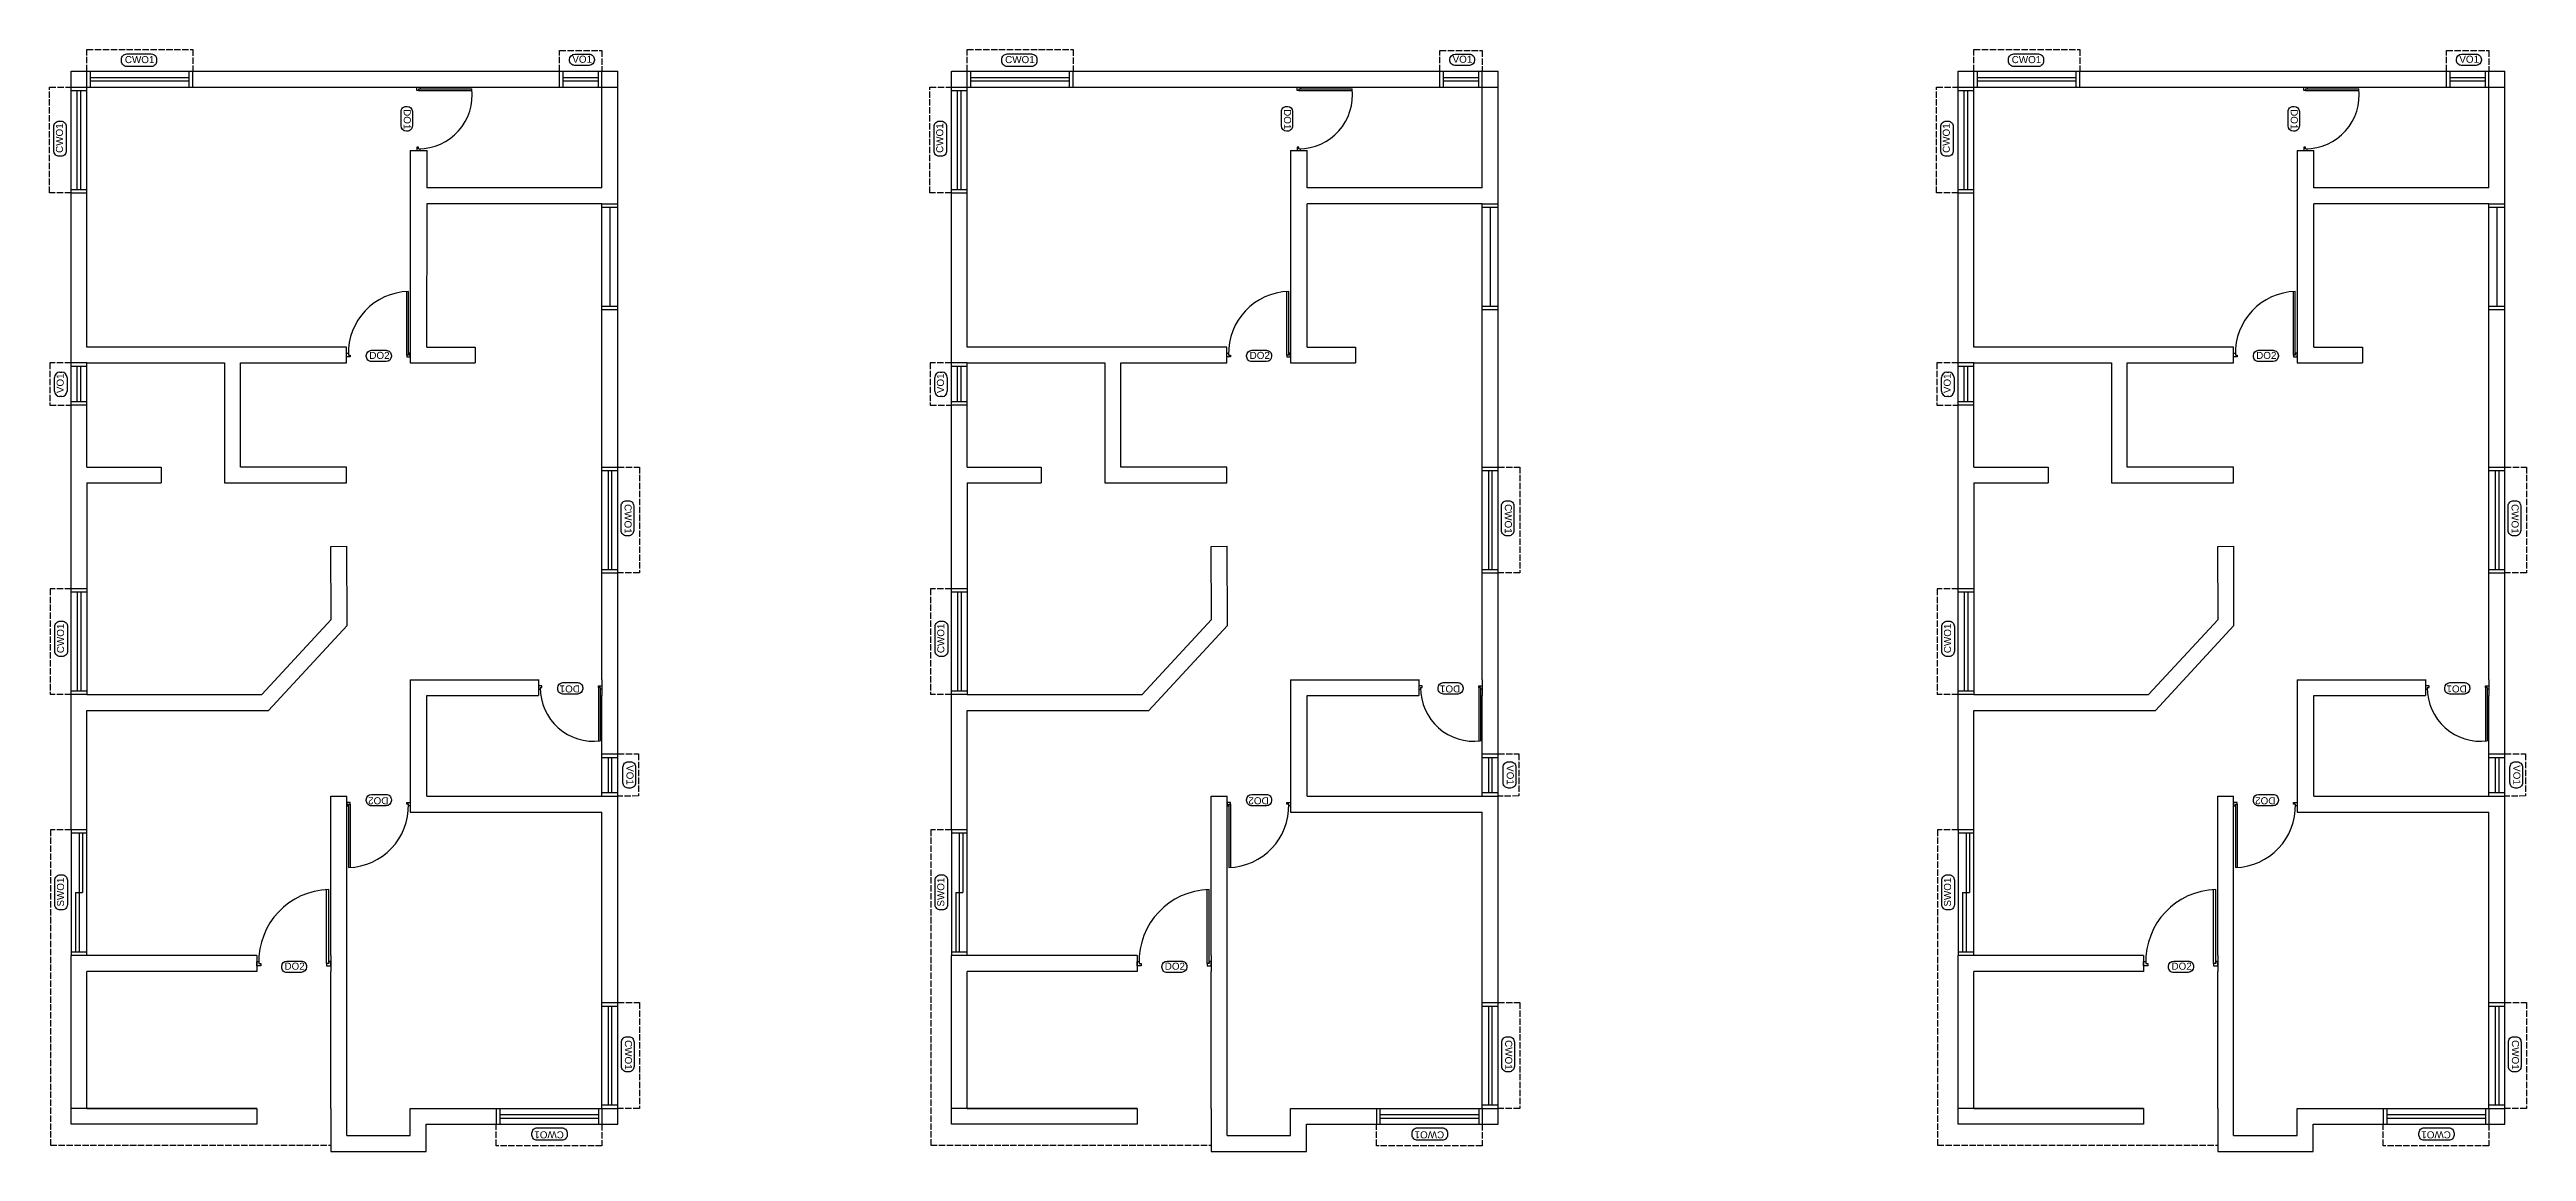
# Model space of a CAD drawing. Header units: inches. Extents: x 501 to 2996, y 333 to 2050.
# Drawn here: x 1592 to 2996, y 333 to 958 of the extents above; entities that cross this region are included whole.
import ezdxf

# ---------------------------------------------------------------- set-up
doc = ezdxf.new("R2010")
doc.units = ezdxf.units.IN
doc.header["$MEASUREMENT"] = 0
doc.linetypes.add('ACAD_ISO02W100', pattern=[15, 12, -3])
for name, color, linetype in [('BORDERS', 7, 'Continuous'), ('DOOR', 191, 'Continuous'), ('SUNSHADE', 150, 'ACAD_ISO02W100'), ('TEXT', 7, 'Continuous'), ('WALLS', 1, 'Continuous'), ('WINDOW', 5, 'Continuous')]:
    doc.layers.add(name, color=color, linetype=linetype)
doc.styles.get("Standard").update_dxf_attribs({"font": 'arial.ttf'})

msp = doc.modelspace()

# ---------------------------------------------------------------- linework, layer by layer
at = {"layer": 'BORDERS'}
for p, q in [((1904.9, 870.6), (1913.9, 870.6)), ((1904.9, 868.6), (1913.9, 868.6)), ((1909.4, 868.6), (1909.4, 812.6)), ((2404, 870.6), (2413, 870.6)), ((2404, 868.6), (2413, 868.6)), ((2408.5, 868.6), (2408.5, 812.6)), ((2974.8, 870.6), (2983.8, 870.6)), ((2974.8, 868.6), (2983.8, 868.6)), ((2979.3, 868.6), (2979.3, 812.6)), ((1904.9, 812.6), (1913.9, 812.6)), ((1904.9, 810.6), (1913.9, 810.6)), ((2404, 812.6), (2413, 812.6)), ((2404, 810.6), (2413, 810.6)), ((2974.8, 812.6), (2983.8, 812.6)), ((2974.8, 810.6), (2983.8, 810.6))]:
    msp.add_line(p, q, dxfattribs=at)
at = {"layer": 'DOOR'}
for p, q in [((1799.9, 934.7), (1799.9, 936.7)), ((1799.9, 936.7), (1801.9, 936.7)), ((1800.9, 934.7), (1799.9, 934.7)), ((1800.9, 935.7), (1800.9, 934.7)), ((1800.9, 935.7), (1831.1, 935.7)), ((1800.9, 934.7), (1831.2, 934.7)), ((1801.9, 936.7), (1801.9, 935.7)), ((2299, 934.7), (2299, 936.7)), ((2299, 936.7), (2301, 936.7)), ((2300, 934.7), (2299, 934.7)), ((2300, 935.7), (2300, 934.7)), ((2300, 935.7), (2330.2, 935.7)), ((2300, 934.7), (2330.3, 934.7)), ((2301, 936.7), (2301, 935.7)), ((2869.8, 934.7), (2869.8, 936.7)), ((2869.8, 936.7), (2871.8, 936.7)), ((2870.8, 934.7), (2869.8, 934.7)), ((2870.8, 935.7), (2870.8, 934.7)), ((2870.8, 935.7), (2901, 935.7)), ((2870.8, 934.7), (2901.1, 934.7)), ((2871.8, 936.7), (2871.8, 935.7)), ((1800.9, 902.7), (1799.9, 902.7)), ((1799.9, 902.7), (1799.9, 900.7)), ((1799.9, 900.7), (1801.9, 900.7)), ((1800.9, 901.7), (1800.9, 902.7)), ((1801.9, 900.7), (1801.9, 901.7)), ((2300, 902.7), (2299, 902.7)), ((2299, 902.7), (2299, 900.7)), ((2299, 900.7), (2301, 900.7)), ((2300, 901.7), (2300, 902.7)), ((2301, 900.7), (2301, 901.7)), ((2870.8, 902.7), (2869.8, 902.7)), ((2869.8, 902.7), (2869.8, 900.7)), ((2869.8, 900.7), (2871.8, 900.7)), ((2870.8, 901.7), (2870.8, 902.7)), ((2871.8, 900.7), (2871.8, 901.7)), ((1794.2, 784.8), (1794.2, 820.9)), ((1795.2, 784.8), (1795.2, 820.9)), ((2293.3, 784.8), (2293.3, 820.9)), ((2294.3, 784.8), (2294.3, 820.9)), ((2864, 784.8), (2864, 820.9)), ((2865, 784.8), (2865, 820.9)), ((1760.1, 785.8), (1761.1, 785.8)), ((1760.1, 783.8), (1760.1, 785.8)), ((1762.1, 783.8), (1760.1, 783.8)), ((1761.1, 784.8), (1762.1, 784.8)), ((1762.1, 784.8), (1762.1, 783.8)), ((1794.2, 784.8), (1794.2, 783.8)), ((1795.2, 784.8), (1794.2, 784.8)), ((1794.2, 783.8), (1796.2, 783.8)), ((1796.2, 785.8), (1795.2, 785.8)), ((1795.2, 785.8), (1795.2, 784.8)), ((1796.2, 783.8), (1796.2, 785.8)), ((2259.2, 785.8), (2260.2, 785.8)), ((2259.2, 783.8), (2259.2, 785.8)), ((2261.2, 783.8), (2259.2, 783.8)), ((2260.2, 784.8), (2261.2, 784.8)), ((2261.2, 784.8), (2261.2, 783.8)), ((2293.3, 784.8), (2293.3, 783.8)), ((2294.3, 784.8), (2293.3, 784.8)), ((2293.3, 783.8), (2295.3, 783.8)), ((2295.3, 785.8), (2294.3, 785.8)), ((2294.3, 785.8), (2294.3, 784.8)), ((2295.3, 783.8), (2295.3, 785.8)), ((2830, 785.8), (2831, 785.8)), ((2830, 783.8), (2830, 785.8)), ((2832, 783.8), (2830, 783.8)), ((2831, 784.8), (2832, 784.8)), ((2832, 784.8), (2832, 783.8)), ((2864, 784.8), (2864, 783.8)), ((2865, 784.8), (2864, 784.8)), ((2864, 783.8), (2866, 783.8)), ((2866, 785.8), (2865, 785.8)), ((2865, 785.8), (2865, 784.8)), ((2866, 783.8), (2866, 785.8)), ((1870.9, 597.3), (1868.9, 597.3)), ((1868.9, 597.3), (1868.9, 595.3)), ((1868.9, 595.3), (1869.9, 595.3)), ((1869.9, 596.3), (1870.9, 596.3)), ((1870.9, 596.3), (1870.9, 597.3)), ((1902.9, 596.3), (1902.9, 597.2)), ((1902.9, 597.2), (1904.9, 597.2)), ((1903.9, 596.3), (1902.9, 596.3)), ((1902.9, 596.3), (1902.9, 565.9)), ((1903.9, 596.3), (1903.9, 566)), ((1904.9, 595.3), (1903.9, 595.3)), ((1904.9, 597.2), (1904.9, 595.3)), ((2370, 597.3), (2368, 597.3)), ((2368, 597.3), (2368, 595.3)), ((2368, 595.3), (2369, 595.3)), ((2369, 596.3), (2370, 596.3)), ((2370, 596.3), (2370, 597.3)), ((2402, 596.3), (2402, 597.2)), ((2402, 597.2), (2404, 597.2)), ((2403, 596.3), (2402, 596.3)), ((2402, 596.3), (2402, 565.9)), ((2403, 596.3), (2403, 566)), ((2404, 595.3), (2403, 595.3)), ((2404, 597.2), (2404, 595.3)), ((2940.8, 597.3), (2938.8, 597.3)), ((2938.8, 597.3), (2938.8, 595.3)), ((2938.8, 595.3), (2939.8, 595.3)), ((2939.8, 596.3), (2940.8, 596.3)), ((2940.8, 596.3), (2940.8, 597.3)), ((2972.8, 596.3), (2972.8, 597.2)), ((2972.8, 597.2), (2974.8, 597.2)), ((2973.8, 596.3), (2972.8, 596.3)), ((2972.8, 596.3), (2972.8, 565.9)), ((2973.8, 596.3), (2973.8, 566)), ((2974.8, 595.3), (2973.8, 595.3)), ((2974.8, 597.2), (2974.8, 595.3)), ((1762.2, 531.2), (1760.2, 531.2)), ((1760.2, 531.2), (1760.2, 529.2)), ((1760.2, 529.2), (1761.2, 529.2)), ((1761.2, 529.2), (1761.2, 530.2)), ((1761.2, 530.2), (1762.2, 530.2)), ((1761.2, 530.2), (1761.2, 494.3)), ((1762.2, 530.2), (1762.2, 531.2)), ((1762.2, 530.2), (1762.2, 494.3)), ((1794.2, 530.2), (1794.2, 531.2)), ((1794.2, 531.2), (1796.2, 531.2)), ((1795.2, 530.2), (1794.2, 530.2)), ((1796.2, 529.2), (1795.2, 529.2)), ((1796.2, 531.2), (1796.2, 529.2)), ((2261.3, 531.2), (2259.3, 531.2)), ((2259.3, 531.2), (2259.3, 529.2)), ((2259.3, 529.2), (2260.3, 529.2)), ((2260.3, 529.2), (2260.3, 530.2)), ((2260.3, 530.2), (2261.3, 530.2)), ((2260.3, 530.2), (2260.3, 494.3)), ((2261.3, 530.2), (2261.3, 531.2)), ((2261.3, 530.2), (2261.3, 494.3)), ((2293.3, 530.2), (2293.3, 531.2)), ((2293.3, 531.2), (2295.3, 531.2)), ((2294.3, 530.2), (2293.3, 530.2)), ((2295.3, 529.2), (2294.3, 529.2)), ((2295.3, 531.2), (2295.3, 529.2)), ((2832, 531.2), (2830, 531.2)), ((2830, 531.2), (2830, 529.2)), ((2830, 529.2), (2831, 529.2)), ((2831, 529.2), (2831, 530.2)), ((2831, 530.2), (2832, 530.2)), ((2831, 530.2), (2831, 494.3)), ((2832, 530.2), (2832, 531.2)), ((2832, 530.2), (2832, 494.3)), ((2864, 530.2), (2864, 531.2)), ((2864, 531.2), (2866, 531.2)), ((2865, 530.2), (2864, 530.2)), ((2866, 529.2), (2865.1, 529.2)), ((2866, 531.2), (2866, 529.2)), ((1748.8, 439.8), (1748.8, 481.8)), ((1750, 439.8), (1750, 481.8)), ((2248, 439.8), (2248, 481.8)), ((2249.1, 439.8), (2249.1, 481.8)), ((2818.7, 439.8), (2818.7, 481.8)), ((2819.9, 439.8), (2819.9, 481.8)), ((1709.2, 441), (1710.3, 441)), ((1709.2, 438.6), (1709.2, 441)), ((1711.5, 438.6), (1709.2, 438.6)), ((1710.3, 439.8), (1711.5, 439.8)), ((1711.5, 439.8), (1711.5, 438.6)), ((1748.8, 439.8), (1748.8, 438.6)), ((1750, 439.8), (1748.8, 439.8)), ((1748.8, 438.6), (1751.2, 438.6)), ((1751.2, 441), (1750, 441)), ((1750, 441), (1750, 439.8)), ((1751.2, 438.6), (1751.2, 441)), ((2208.3, 441), (2209.4, 441)), ((2208.3, 438.6), (2208.3, 441)), ((2210.6, 438.6), (2208.3, 438.6)), ((2209.4, 439.8), (2210.6, 439.8)), ((2210.6, 439.8), (2210.6, 438.6)), ((2248, 439.8), (2248, 438.6)), ((2249.1, 439.8), (2248, 439.8)), ((2248, 438.6), (2250.3, 438.6)), ((2250.3, 441), (2249.1, 441)), ((2249.1, 441), (2249.1, 439.8)), ((2250.3, 438.6), (2250.3, 441)), ((2779, 441), (2780.2, 441)), ((2779, 438.6), (2779, 441)), ((2781.4, 438.6), (2779, 438.6)), ((2780.2, 439.8), (2781.4, 439.8)), ((2781.4, 439.8), (2781.4, 438.6)), ((2818.7, 439.8), (2818.7, 438.6)), ((2819.9, 439.8), (2818.7, 439.8)), ((2818.7, 438.6), (2821, 438.6)), ((2821, 441), (2819.9, 441)), ((2819.9, 441), (2819.9, 439.8)), ((2821, 438.6), (2821, 441))]:
    msp.add_line(p, q, dxfattribs=at)
for centre, radius, start, end in [((1800.9, 932.1), 30.4, 270.0256, 6.8231), ((2300, 932.1), 30.4, 270.0256, 6.8231), ((2870.8, 932.1), 30.4, 270.0256, 6.8231), ((1796.2, 785.8), 35.1, 91.6955, 181.5232), ((2295.3, 785.8), 35.1, 91.6955, 181.5232), ((2866.1, 785.8), 35.1, 91.6955, 181.5232), ((1900.3, 596.2), 30.4, 179.9576, 276.7551), ((2399.4, 596.2), 30.4, 179.9576, 276.7551), ((2970.2, 596.2), 30.4, 179.9576, 276.7551), ((1760.1, 529.3), 35.1, 271.6955, 1.5232), ((2259.2, 529.3), 35.1, 271.6955, 1.5232), ((2830, 529.3), 35.1, 271.6955, 1.5232), ((1751.2, 440.9), 40.9, 91.6955, 181.5232), ((2250.3, 440.9), 40.9, 91.6955, 181.5232), ((2821.1, 440.9), 40.9, 91.6955, 181.5232)]:
    msp.add_arc(centre, radius, start, end, dxfattribs=at)
at = {"layer": 'SUNSHADE', "ltscale": 0.3}
for p, q in [((1612.9, 945.7), (1612.9, 958)), ((1612.9, 958), (1672.9, 958)), ((1672.9, 958), (1672.9, 945.7)), ((1880.9, 945.7), (1880.9, 957.5)), ((1880.9, 957.5), (1904.9, 957.5)), ((1904.9, 957.5), (1904.9, 945.7)), ((2112, 945.7), (2112, 958)), ((2112, 958), (2172, 958)), ((2172, 958), (2172, 945.7)), ((2380, 945.7), (2380, 957.5)), ((2380, 957.5), (2404, 957.5)), ((2404, 957.5), (2404, 945.7)), ((2682.8, 945.7), (2682.8, 958)), ((2682.8, 958), (2742.8, 958)), ((2742.8, 958), (2742.8, 945.7)), ((2950.8, 945.7), (2950.8, 957.5)), ((2950.8, 957.5), (2974.8, 957.5)), ((2974.8, 957.5), (2974.8, 945.7)), ((1591.7, 876.7), (1591.7, 936.7)), ((1591.7, 936.7), (1603.9, 936.7)), ((2090.8, 876.7), (2090.8, 936.7)), ((2090.8, 936.7), (2103, 936.7)), ((2661.6, 876.7), (2661.6, 936.7)), ((2661.6, 936.7), (2673.8, 936.7)), ((1603.9, 876.7), (1591.7, 876.7)), ((2103, 876.7), (2090.8, 876.7)), ((2673.8, 876.7), (2661.6, 876.7)), ((1603.9, 780.3), (1591.9, 780.3)), ((1591.9, 780.3), (1591.9, 756.3)), ((2103, 780.3), (2091, 780.3)), ((2091, 780.3), (2091, 756.3)), ((2673.8, 780.3), (2661.8, 780.3)), ((2661.8, 780.3), (2661.8, 756.3)), ((1591.9, 756.3), (1603.9, 756.3)), ((2091, 756.3), (2103, 756.3)), ((2661.8, 756.3), (2673.8, 756.3)), ((1913.9, 721.3), (1926.2, 721.3)), ((1926.2, 721.3), (1926.2, 661.3)), ((2413, 721.3), (2425.3, 721.3)), ((2425.3, 721.3), (2425.3, 661.3)), ((2983.8, 721.3), (2996.1, 721.3)), ((2996.1, 721.3), (2996.1, 661.3)), ((1926.2, 661.3), (1913.9, 661.3)), ((2425.3, 661.3), (2413, 661.3)), ((2996.1, 661.3), (2983.8, 661.3)), ((1603.9, 652.3), (1592, 652.3)), ((1592, 652.3), (1592, 592.3)), ((2103, 652.3), (2091.1, 652.3)), ((2091.1, 652.3), (2091.1, 592.3)), ((2673.8, 652.3), (2661.9, 652.3)), ((2661.9, 652.3), (2661.9, 592.3)), ((1603.9, 592.3), (1592, 592.3)), ((2103, 592.3), (2091.1, 592.3)), ((2673.8, 592.3), (2661.9, 592.3)), ((1913.9, 558.7), (1925.7, 558.7)), ((1925.7, 558.7), (1925.7, 534.8)), ((2413, 558.7), (2424.8, 558.7)), ((2424.8, 558.7), (2424.8, 534.8)), ((2983.8, 558.7), (2995.6, 558.7)), ((2995.6, 558.7), (2995.6, 534.8)), ((1925.7, 534.8), (1913.9, 534.7)), ((2424.8, 534.8), (2413, 534.7)), ((2995.6, 534.8), (2983.8, 534.7)), ((1603.9, 515.7), (1592.3, 515.7)), ((1592.3, 515.7), (1592.3, 336.9)), ((2103, 515.7), (2091.4, 515.7)), ((2091.4, 515.7), (2091.4, 336.9)), ((2673.8, 515.7), (2662.2, 515.7)), ((2662.2, 515.7), (2662.2, 336.9)), ((1913.9, 417.7), (1926.2, 417.7)), ((1926.2, 417.7), (1926.2, 357.7)), ((2413, 417.7), (2425.3, 417.7)), ((2425.3, 417.7), (2425.3, 357.7)), ((2983.8, 417.7), (2996.1, 417.7)), ((2996.1, 417.7), (2996.1, 357.7)), ((1926.2, 357.7), (1913.9, 357.7)), ((2425.3, 357.7), (2413, 357.7)), ((2996.1, 357.7), (2983.8, 357.7)), ((1844.9, 336.5), (1844.9, 348.7)), ((1904.9, 348.7), (1904.9, 336.5)), ((2344, 336.5), (2344, 348.7)), ((2404, 348.7), (2404, 336.5)), ((2914.8, 336.5), (2914.8, 348.7)), ((2974.8, 348.7), (2974.8, 336.5)), ((1592.3, 336.9), (1751.2, 336.9)), ((1904.9, 336.5), (1844.9, 336.5)), ((2091.4, 336.9), (2250.3, 336.9)), ((2404, 336.5), (2344, 336.5)), ((2662.2, 336.9), (2821, 336.9)), ((2974.8, 336.5), (2914.8, 336.5))]:
    msp.add_line(p, q, dxfattribs=at)
at = {"layer": 'TEXT', "ltscale": 0.3}
for p, q in [((1597.5, 775.1), (1598.6, 775.1)), ((2096.6, 775.1), (2097.7, 775.1)), ((2667.4, 775.1), (2668.5, 775.1)), ((1594.5, 764.3), (1594.5, 772.1)), ((1598.6, 761.3), (1597.5, 761.3)), ((1601.6, 772.1), (1601.6, 764.3)), ((2093.6, 764.3), (2093.6, 772.1)), ((2097.7, 761.3), (2096.6, 761.3)), ((2100.7, 772.1), (2100.7, 764.3)), ((2664.4, 764.3), (2664.4, 772.1)), ((2668.5, 761.3), (2667.4, 761.3)), ((2671.5, 772.1), (2671.5, 764.3))]:
    msp.add_line(p, q, dxfattribs=at)
for points in [[(1635.5, 955.5), (1649.4, 955.5, -0.414214), (1652.4, 952.5), (1652.4, 951.4, -0.414214), (1649.4, 948.4), (1635.5, 948.4, -0.414214), (1632.5, 951.4), (1632.5, 952.5, -0.414214)], [(1889.5, 955.4), (1897.6, 955.4, -0.414509), (1900.6, 952.4), (1900.6, 952, -0.413918), (1897.6, 949), (1889.5, 949, -0.414509), (1886.5, 952), (1886.5, 952.4, -0.413918)], [(2134.6, 955.5), (2148.5, 955.5, -0.414214), (2151.5, 952.5), (2151.5, 951.4, -0.414214), (2148.5, 948.4), (2134.6, 948.4, -0.414214), (2131.6, 951.4), (2131.6, 952.5, -0.414214)], [(2388.6, 955.4), (2396.7, 955.4, -0.414509), (2399.7, 952.4), (2399.7, 952, -0.413918), (2396.7, 949), (2388.6, 949, -0.414509), (2385.6, 952), (2385.6, 952.4, -0.413918)], [(2705.4, 955.5), (2719.3, 955.5, -0.414214), (2722.3, 952.5), (2722.3, 951.4, -0.414214), (2719.3, 948.4), (2705.4, 948.4, -0.414214), (2702.4, 951.4), (2702.4, 952.5, -0.414214)], [(2959.3, 955.4), (2967.5, 955.4, -0.414509), (2970.5, 952.4), (2970.5, 952, -0.413918), (2967.5, 949), (2959.3, 949, -0.414509), (2956.3, 952), (2956.3, 952.4, -0.413918)], [(1594.1, 900.5), (1594.1, 914.4, -0.414214), (1597.1, 917.4), (1598.2, 917.4, -0.414214), (1601.2, 914.4), (1601.2, 900.5, -0.414214), (1598.2, 897.5), (1597.1, 897.5, -0.414214)], [(1797.4, 922.8), (1797.4, 914.7, -0.414509), (1794.4, 911.7), (1794, 911.7, -0.413918), (1791, 914.7), (1791, 922.8, -0.414509), (1794, 925.8), (1794.4, 925.8, -0.413918)], [(2093.2, 900.5), (2093.2, 914.4, -0.414214), (2096.2, 917.4), (2097.3, 917.4, -0.414214), (2100.3, 914.4), (2100.3, 900.5, -0.414214), (2097.3, 897.5), (2096.2, 897.5, -0.414214)], [(2296.5, 922.8), (2296.5, 914.7, -0.414509), (2293.5, 911.7), (2293.1, 911.7, -0.413918), (2290.1, 914.7), (2290.1, 922.8, -0.414509), (2293.1, 925.8), (2293.5, 925.8, -0.413918)], [(2664, 900.5), (2664, 914.4, -0.414214), (2667, 917.4), (2668.1, 917.4, -0.414214), (2671.1, 914.4), (2671.1, 900.5, -0.414214), (2668.1, 897.5), (2667, 897.5, -0.414214)], [(2867.3, 922.8), (2867.3, 914.7, -0.414509), (2864.3, 911.7), (2863.9, 911.7, -0.413918), (2860.9, 914.7), (2860.9, 922.8, -0.414509), (2863.9, 925.8), (2864.3, 925.8, -0.413918)], [(1774.3, 787.5), (1782.5, 787.5, -0.414509), (1785.5, 784.5), (1785.5, 784.1, -0.413918), (1782.5, 781.1), (1774.3, 781.1, -0.414509), (1771.3, 784.1), (1771.3, 784.5, -0.413918)], [(2273.4, 787.5), (2281.6, 787.5, -0.414509), (2284.6, 784.5), (2284.6, 784.1, -0.413918), (2281.6, 781.1), (2273.4, 781.1, -0.414509), (2270.4, 784.1), (2270.4, 784.5, -0.413918)], [(2844.2, 787.5), (2852.4, 787.5, -0.414509), (2855.4, 784.5), (2855.4, 784.1, -0.413918), (2852.4, 781.1), (2844.2, 781.1, -0.414509), (2841.2, 784.1), (2841.2, 784.5, -0.413918)], [(1922.9, 699.2), (1922.9, 685.3, -0.414214), (1919.9, 682.3), (1918.8, 682.3, -0.414214), (1915.8, 685.3), (1915.8, 699.2, -0.414214), (1918.8, 702.2), (1919.9, 702.2, -0.414214)], [(2422, 699.2), (2422, 685.3, -0.414214), (2419, 682.3), (2417.9, 682.3, -0.414214), (2414.9, 685.3), (2414.9, 699.2, -0.414214), (2417.9, 702.2), (2419, 702.2, -0.414214)], [(2992.8, 699.2), (2992.8, 685.3, -0.414214), (2989.8, 682.3), (2988.7, 682.3, -0.414214), (2985.7, 685.3), (2985.7, 699.2, -0.414214), (2988.7, 702.2), (2989.8, 702.2, -0.414214)], [(1594.7, 616.9), (1594.7, 630.9, -0.414214), (1597.7, 633.9), (1598.9, 633.9, -0.414214), (1601.9, 630.9), (1601.9, 616.9, -0.414214), (1598.9, 613.9), (1597.7, 613.9, -0.414214)], [(2093.8, 616.9), (2093.8, 630.9, -0.414214), (2096.8, 633.9), (2098, 633.9, -0.414214), (2101, 630.9), (2101, 616.9, -0.414214), (2098, 613.9), (2096.8, 613.9, -0.414214)], [(2664.6, 616.9), (2664.6, 630.9, -0.414214), (2667.6, 633.9), (2668.7, 633.9, -0.414214), (2671.7, 630.9), (2671.7, 616.9, -0.414214), (2668.7, 613.9), (2667.6, 613.9, -0.414214)], [(1891, 592.6), (1882.8, 592.6, -0.414509), (1879.8, 595.6), (1879.8, 596.1, -0.413918), (1882.8, 599.1), (1891, 599.1, -0.414509), (1894, 596.1), (1894, 595.6, -0.413918)], [(2390.1, 592.6), (2382, 592.6, -0.414509), (2379, 595.6), (2379, 596.1, -0.413918), (2381.9, 599.1), (2390.1, 599.1, -0.414509), (2393.1, 596.1), (2393.1, 595.6, -0.413918)], [(2960.9, 592.6), (2952.7, 592.6, -0.414509), (2949.7, 595.6), (2949.7, 596.1, -0.413918), (2952.7, 599.1), (2960.9, 599.1, -0.414509), (2963.9, 596.1), (2963.9, 595.6, -0.413918)], [(1782.5, 529.2), (1774.3, 529.2, -0.414509), (1771.3, 532.2), (1771.3, 532.7, -0.413918), (1774.3, 535.7), (1782.5, 535.7, -0.414509), (1785.5, 532.7), (1785.5, 532.2, -0.413918)], [(2281.6, 529.2), (2273.4, 529.2, -0.414509), (2270.4, 532.2), (2270.4, 532.7, -0.413918), (2273.4, 535.7), (2281.6, 535.7, -0.414509), (2284.6, 532.7), (2284.6, 532.2, -0.413918)], [(2852.4, 529.2), (2844.2, 529.2, -0.414509), (2841.2, 532.2), (2841.2, 532.7, -0.413918), (2844.2, 535.7), (2852.4, 535.7, -0.414509), (2855.4, 532.7), (2855.4, 532.2, -0.413918)], [(1594.7, 473.2), (1594.7, 487.1, -0.414214), (1597.7, 490.1), (1598.8, 490.1, -0.414214), (1601.8, 487.1), (1601.8, 473.2, -0.414214), (1598.8, 470.2), (1597.7, 470.2, -0.414214)], [(2093.8, 473.2), (2093.8, 487.1, -0.414214), (2096.8, 490.1), (2097.9, 490.1, -0.414214), (2100.9, 487.1), (2100.9, 473.2, -0.414214), (2097.9, 470.2), (2096.8, 470.2, -0.414214)], [(2664.6, 473.2), (2664.6, 487.1, -0.414214), (2667.6, 490.1), (2668.7, 490.1, -0.414214), (2671.7, 487.1), (2671.7, 473.2, -0.414214), (2668.7, 470.2), (2667.6, 470.2, -0.414214)], [(1726.3, 441.2), (1734.4, 441.2, -0.414509), (1737.4, 438.2), (1737.4, 437.8, -0.413918), (1734.4, 434.8), (1726.3, 434.7, -0.414509), (1723.3, 437.7), (1723.3, 438.2, -0.413918)], [(2225.4, 441.2), (2233.5, 441.2, -0.414509), (2236.5, 438.2), (2236.5, 437.8, -0.413918), (2233.5, 434.8), (2225.4, 434.7, -0.414509), (2222.4, 437.7), (2222.4, 438.2, -0.413918)], [(2796.1, 441.2), (2804.3, 441.2, -0.414509), (2807.3, 438.2), (2807.3, 437.8, -0.413918), (2804.3, 434.8), (2796.1, 434.7, -0.414509), (2793.1, 437.7), (2793.1, 438.2, -0.413918)], [(1923.1, 395.3), (1923.1, 381.4, -0.414214), (1920.1, 378.4), (1919, 378.4, -0.414214), (1916, 381.4), (1916, 395.3, -0.414214), (1919, 398.3), (1920.1, 398.3, -0.414214)], [(2422.2, 395.3), (2422.2, 381.4, -0.414214), (2419.2, 378.4), (2418.1, 378.4, -0.414214), (2415.1, 381.4), (2415.1, 395.3, -0.414214), (2418.1, 398.3), (2419.2, 398.3, -0.414214)], [(2993, 395.3), (2993, 381.4, -0.414214), (2990, 378.4), (2988.8, 378.4, -0.414214), (2985.8, 381.4), (2985.8, 395.3, -0.414214), (2988.8, 398.3), (2990, 398.3, -0.414214)], [(1882.2, 339.6), (1868.2, 339.6, -0.414214), (1865.2, 342.6), (1865.2, 343.7, -0.414214), (1868.2, 346.7), (1882.2, 346.7, -0.414214), (1885.2, 343.7), (1885.2, 342.6, -0.414214)], [(2381.3, 339.6), (2367.3, 339.6, -0.414214), (2364.3, 342.6), (2364.3, 343.7, -0.414214), (2367.3, 346.7), (2381.3, 346.7, -0.414214), (2384.3, 343.7), (2384.3, 342.6, -0.414214)], [(2952, 339.6), (2938.1, 339.6, -0.414214), (2935.1, 342.6), (2935.1, 343.7, -0.414214), (2938.1, 346.7), (2952, 346.7, -0.414214), (2955, 343.7), (2955, 342.6, -0.414214)]]:
    msp.add_lwpolyline(points, format="xyb", close=True, dxfattribs=at)
for points in [[(1919.8, 539.3, -0.414214), (1916.8, 542.3), (1916.8, 551.2, -0.414214), (1919.8, 554.2), (1921, 554.2, -0.414214), (1924, 551.2), (1924, 542.3, -0.414214), (1921, 539.3), (1919.8, 539.3)], [(2418.9, 539.3, -0.414214), (2415.9, 542.3), (2415.9, 551.2, -0.414214), (2418.9, 554.2), (2420.1, 554.2, -0.414214), (2423.1, 551.2), (2423.1, 542.3, -0.414214), (2420.1, 539.3), (2418.9, 539.3)], [(2989.7, 539.3, -0.414214), (2986.7, 542.3), (2986.7, 551.2, -0.414214), (2989.7, 554.2), (2990.8, 554.2, -0.414214), (2993.8, 551.2), (2993.8, 542.3, -0.414214), (2990.8, 539.3), (2989.7, 539.3)]]:
    msp.add_lwpolyline(points, format="xyb", dxfattribs=at)
for centre, start, end in [((1597.5, 772.1), 90, 180), ((1598.6, 772.1), 360, 90), ((2096.6, 772.1), 90, 180), ((2097.7, 772.1), 360, 90), ((2667.4, 772.1), 90, 180), ((2668.5, 772.1), 360, 90), ((1597.5, 764.3), 180, 270), ((1598.6, 764.3), 270, 0), ((2096.6, 764.3), 180, 270), ((2097.7, 764.3), 270, 0), ((2667.4, 764.3), 180, 270), ((2668.5, 764.3), 270, 0)]:
    msp.add_arc(centre, 3, start, end, dxfattribs=at)
at = {"layer": 'WALLS'}
for p, q in [((1603.9, 780.3), (1603.9, 945.7)), ((1603.9, 945.7), (1612.9, 945.7)), ((1672.9, 945.7), (1880.9, 945.7)), ((1904.9, 945.7), (1913.9, 945.7)), ((1913.9, 721.3), (1913.9, 945.7)), ((2103, 780.3), (2103, 945.7)), ((2103, 945.7), (2112, 945.7)), ((2172, 945.7), (2380, 945.7)), ((2404, 945.7), (2413, 945.7)), ((2413, 721.3), (2413, 945.7)), ((2673.8, 780.3), (2673.8, 945.7)), ((2673.8, 945.7), (2682.8, 945.7)), ((2742.8, 945.7), (2950.8, 945.7)), ((2974.8, 945.7), (2983.8, 945.7)), ((2983.8, 721.3), (2983.8, 945.7)), ((1672.9, 936.7), (1796.2, 936.7)), ((1796.2, 936.7), (1805.6, 936.7)), ((1805.6, 936.7), (1880.9, 936.6)), ((1904.9, 879.6), (1904.9, 936.6)), ((1904.9, 936.6), (1913.9, 936.6)), ((2172, 936.7), (2295.3, 936.7)), ((2295.3, 936.7), (2304.7, 936.7)), ((2304.7, 936.7), (2380, 936.6)), ((2404, 879.6), (2404, 936.6)), ((2404, 936.6), (2413, 936.6)), ((2742.8, 936.7), (2866, 936.7)), ((2866, 936.7), (2875.5, 936.7)), ((2875.5, 936.7), (2950.8, 936.6)), ((2974.8, 879.6), (2974.8, 936.6)), ((2974.8, 936.6), (2983.8, 936.6)), ((1796.2, 900.7), (1796.2, 780.3)), ((1796.2, 900.7), (1805.7, 900.7)), ((1805.7, 879.6), (1805.7, 900.7)), ((2295.3, 900.7), (2295.3, 780.3)), ((2295.3, 900.7), (2304.8, 900.7)), ((2304.8, 879.6), (2304.8, 900.7)), ((2866, 900.7), (2866, 780.3)), ((2866, 900.7), (2875.5, 900.7)), ((2875.5, 879.6), (2875.5, 900.7)), ((1612.9, 789.3), (1612.9, 876.7)), ((1904.9, 879.6), (1805.6, 879.6)), ((2112, 789.3), (2112, 876.7)), ((2404, 879.6), (2304.7, 879.6)), ((2682.8, 789.3), (2682.8, 876.7)), ((2974.8, 879.6), (2875.5, 879.6)), ((1904.9, 870.6), (1805.6, 870.6)), ((1805.6, 789.3), (1805.7, 870.6)), ((1904.9, 721.3), (1904.9, 870.6)), ((2404, 870.6), (2304.7, 870.6)), ((2304.7, 789.3), (2304.8, 870.6)), ((2404, 721.3), (2404, 870.6)), ((2974.8, 870.6), (2875.5, 870.6)), ((2875.5, 789.3), (2875.5, 870.6)), ((2974.8, 721.3), (2974.8, 870.6)), ((1760.1, 789.3), (1612.9, 789.3)), ((1760.1, 780.3), (1760.1, 789.3)), ((1805.6, 789.3), (1833.1, 789.3)), ((1833.1, 789.3), (1833.1, 780.3)), ((2259.2, 789.3), (2112, 789.3)), ((2259.2, 780.3), (2259.2, 789.3)), ((2304.7, 789.3), (2332.2, 789.3)), ((2332.2, 789.3), (2332.2, 780.3)), ((2830, 789.3), (2682.8, 789.3)), ((2830, 780.3), (2830, 789.3)), ((2875.5, 789.3), (2903, 789.3)), ((2903, 789.3), (2903, 780.3)), ((1612.9, 780.3), (1690.9, 780.3)), ((1690.9, 780.3), (1690.9, 721.3)), ((1699.9, 780.3), (1760.1, 780.3)), ((1699.9, 721.3), (1699.9, 780.3)), ((1796.2, 780.3), (1805.6, 780.3)), ((1805.6, 780.3), (1805.6, 780.3)), ((1805.6, 780.3), (1833.1, 780.3)), ((2112, 780.3), (2190, 780.3)), ((2190, 780.3), (2190, 721.3)), ((2199, 780.3), (2259.2, 780.3)), ((2199, 721.3), (2199, 780.3)), ((2295.3, 780.3), (2304.7, 780.3)), ((2304.7, 780.3), (2304.7, 780.3)), ((2304.7, 780.3), (2332.2, 780.3)), ((2682.8, 780.3), (2760.8, 780.3)), ((2760.8, 780.3), (2760.8, 721.3)), ((2769.7, 780.3), (2830, 780.3)), ((2769.7, 721.3), (2769.7, 780.3)), ((2866, 780.3), (2875.5, 780.3)), ((2875.5, 780.3), (2875.5, 780.3)), ((2875.5, 780.3), (2903, 780.3)), ((1603.9, 652.3), (1603.9, 756.3)), ((1612.9, 721.3), (1612.9, 756.3)), ((2103, 652.3), (2103, 756.3)), ((2112, 721.3), (2112, 756.3)), ((2673.8, 652.3), (2673.8, 756.3)), ((2682.8, 721.3), (2682.8, 756.3)), ((1654.9, 721.3), (1654.9, 712.3)), ((1690.9, 721.3), (1690.9, 712.3)), ((1760.1, 721.3), (1699.9, 721.3)), ((2154, 721.3), (2154, 712.3)), ((2190, 721.3), (2190, 712.3)), ((2259.2, 721.3), (2199, 721.3)), ((2724.8, 721.3), (2724.8, 712.3)), ((2760.8, 721.3), (2760.8, 712.3)), ((2830, 721.3), (2769.7, 721.3)), ((1612.9, 712.3), (1654.9, 712.3)), ((1690.9, 712.3), (1751.4, 712.3)), ((1751.4, 712.3), (1760.1, 712.4)), ((2112, 712.3), (2154, 712.3)), ((2190, 712.3), (2250.5, 712.3)), ((2250.5, 712.3), (2259.2, 712.4)), ((2682.8, 712.3), (2724.8, 712.3)), ((2760.8, 712.3), (2821.2, 712.3)), ((2821.2, 712.3), (2830, 712.4)), ((1751.2, 676.3), (1760.2, 676.4)), ((2250.3, 676.3), (2259.3, 676.4)), ((2821.1, 676.3), (2830.1, 676.4)), ((1904.9, 600.7), (1904.9, 661.3)), ((1913.9, 558.7), (1913.9, 661.3)), ((2404, 600.7), (2404, 661.3)), ((2413, 558.7), (2413, 661.3)), ((2974.8, 600.7), (2974.8, 661.3)), ((2983.8, 558.7), (2983.8, 661.3)), ((1603.9, 515.7), (1603.9, 592.3)), ((1796.2, 600.7), (1796.2, 525.7)), ((1796.2, 600.7), (1868.9, 600.7)), ((1805.6, 534.7), (1805.6, 591.8)), ((1805.6, 591.8), (1868.9, 591.8)), ((1868.9, 600.8), (1868.9, 591.8)), ((1904.9, 600.7), (1904.9, 591.8)), ((1904.9, 558.7), (1904.9, 591.8)), ((1904.9, 591.8), (1904.9, 591.8)), ((1913.9, 600.7), (1913.9, 600.7)), ((2103, 515.7), (2103, 592.3)), ((2295.3, 600.7), (2295.3, 525.7)), ((2295.3, 600.7), (2368, 600.7)), ((2304.7, 534.7), (2304.7, 591.8)), ((2304.7, 591.8), (2368, 591.8)), ((2368, 600.8), (2368, 591.8)), ((2404, 600.7), (2404, 591.8)), ((2404, 558.7), (2404, 591.8)), ((2404, 591.8), (2404, 591.8)), ((2413, 600.7), (2413, 600.7)), ((2673.8, 515.7), (2673.8, 592.3)), ((2866, 600.7), (2866, 525.7)), ((2866, 600.7), (2938.8, 600.7)), ((2875.5, 534.7), (2875.5, 591.8)), ((2875.5, 591.8), (2938.8, 591.8)), ((2938.8, 600.8), (2938.8, 591.8)), ((2974.8, 600.7), (2974.8, 591.8)), ((2974.8, 558.7), (2974.8, 591.8)), ((2974.8, 591.8), (2974.8, 591.8)), ((2983.8, 600.7), (2983.8, 600.7)), ((1751.2, 444.3), (1751.2, 534.7)), ((1751.2, 534.7), (1760.2, 534.7)), ((1760.2, 342.3), (1760.2, 534.7)), ((1805.6, 534.7), (1904.9, 534.7)), ((1913.9, 417.7), (1913.9, 534.7)), ((2250.3, 444.3), (2250.3, 534.7)), ((2250.3, 534.7), (2259.3, 534.7)), ((2259.3, 342.3), (2259.3, 534.7)), ((2304.7, 534.7), (2404, 534.7)), ((2413, 417.7), (2413, 534.7)), ((2821, 444.3), (2821, 534.7)), ((2821, 534.7), (2830, 534.7)), ((2830, 342.3), (2830, 534.7)), ((2875.5, 534.7), (2974.8, 534.7)), ((2983.8, 417.7), (2983.8, 534.7)), ((1796.2, 525.7), (1904.9, 525.7)), ((1904.9, 417.7), (1904.9, 525.7)), ((2295.3, 525.7), (2404, 525.7)), ((2404, 417.7), (2404, 525.7)), ((2866, 525.7), (2974.8, 525.7)), ((2974.8, 417.7), (2974.8, 525.7)), ((1603.9, 348.7), (1603.9, 444.3)), ((1603.9, 436.7), (1603.9, 444.3)), ((1709.2, 444.3), (1612.9, 444.3)), ((1709.2, 444.3), (1709.2, 435.3)), ((1751.2, 444.3), (1751.2, 435.3)), ((2103, 348.7), (2103, 444.3)), ((2103, 436.7), (2103, 444.3)), ((2208.3, 444.3), (2112, 444.3)), ((2208.3, 444.3), (2208.3, 435.3)), ((2250.3, 444.3), (2250.3, 435.3)), ((2673.8, 348.7), (2673.8, 444.3)), ((2673.8, 436.7), (2673.8, 444.3)), ((2779, 444.3), (2682.8, 444.3)), ((2779, 444.3), (2779, 435.3)), ((2821, 444.3), (2821, 435.3)), ((1612.9, 357.7), (1612.9, 435.3)), ((1709.2, 435.3), (1612.9, 435.3)), ((1709.2, 435.3), (1612.9, 435.3)), ((1751.2, 357.7), (1751.2, 435.3)), ((2112, 357.7), (2112, 435.3)), ((2208.3, 435.3), (2112, 435.3)), ((2208.3, 435.3), (2112, 435.3)), ((2250.3, 357.7), (2250.3, 435.3)), ((2682.8, 357.7), (2682.8, 435.3)), ((2779, 435.3), (2682.8, 435.3)), ((2779, 435.3), (2682.8, 435.3)), ((2821, 357.7), (2821, 435.3)), ((1709.2, 357.7), (1603.9, 357.7)), ((1612.9, 357.7), (1709.2, 357.7)), ((1709.2, 357.7), (1709.2, 348.7)), ((1751.2, 357.7), (1751.2, 348.7)), ((1796.2, 357.7), (1844.9, 357.7)), ((1796.2, 342.3), (1796.2, 357.7)), ((1904.9, 357.7), (1913.9, 357.7)), ((1913.9, 348.7), (1913.9, 357.7)), ((2208.3, 357.7), (2103, 357.7)), ((2112, 357.7), (2208.3, 357.7)), ((2208.3, 357.7), (2208.3, 348.7)), ((2250.3, 357.7), (2250.3, 348.7)), ((2295.3, 357.7), (2344, 357.7)), ((2295.3, 342.3), (2295.3, 357.7)), ((2404, 357.7), (2413, 357.7)), ((2413, 348.7), (2413, 357.7)), ((2779, 357.7), (2673.8, 357.7)), ((2682.8, 357.7), (2779, 357.7)), ((2779, 357.7), (2779, 348.7)), ((2821, 357.7), (2821, 348.7)), ((2866.1, 357.7), (2914.8, 357.7)), ((2866.1, 342.3), (2866.1, 357.7)), ((2974.8, 357.7), (2983.8, 357.7)), ((2983.8, 348.7), (2983.8, 357.7)), ((1709.2, 348.7), (1603.9, 348.7)), ((1751.2, 348.7), (1751.2, 333.3)), ((1760.2, 342.3), (1796.2, 342.3)), ((1805.2, 348.7), (1844.9, 348.7)), ((1805.2, 333.3), (1805.2, 348.7)), ((1904.9, 348.7), (1913.9, 348.7)), ((2208.3, 348.7), (2103, 348.7)), ((2250.3, 348.7), (2250.3, 333.3)), ((2259.3, 342.3), (2295.3, 342.3)), ((2304.3, 348.7), (2344, 348.7)), ((2304.3, 333.3), (2304.3, 348.7)), ((2404, 348.7), (2413, 348.7)), ((2779, 348.7), (2673.8, 348.7)), ((2821, 348.7), (2821, 333.3)), ((2830, 342.3), (2866.1, 342.3)), ((2875.1, 348.7), (2914.8, 348.7)), ((2875.1, 333.3), (2875.1, 348.7)), ((2974.8, 348.7), (2983.8, 348.7)), ((1751.2, 333.3), (1805.2, 333.3)), ((2250.3, 333.3), (2304.3, 333.3)), ((2821, 333.3), (2875.1, 333.3))]:
    msp.add_line(p, q, dxfattribs=at)
at = {"layer": 'WALLS', "ltscale": 0.3}
for p, q in [((1612.9, 515.7), (1612.9, 583.3)), ((2112, 515.7), (2112, 583.3)), ((2682.8, 515.7), (2682.8, 583.3))]:
    msp.add_line(p, q, dxfattribs=at)
at = {"layer": 'WALLS'}
for points in [[(1603.9, 936.7), (1603.9, 945.7)], [(2103, 936.7), (2103, 945.7)], [(2673.8, 936.7), (2673.8, 945.7)], [(1603.9, 795.7), (1603.9, 876.7)], [(2103, 795.7), (2103, 876.7)], [(2673.8, 795.7), (2673.8, 876.7)], [(1612.9, 721.3), (1654.9, 721.3)], [(1760.1, 712.4), (1760.1, 721.3)], [(2112, 721.3), (2154, 721.3)], [(2259.2, 712.4), (2259.2, 721.3)], [(2682.8, 721.3), (2724.8, 721.3)], [(2830, 712.4), (2830, 721.3)], [(1612.9, 712.3), (1612.9, 652.3)], [(2112, 712.3), (2112, 652.3)], [(2682.8, 712.3), (2682.8, 652.3)], [(1612.9, 583.3), (1715.9, 583.3), (1760.4, 631.4), (1760.2, 676.4)], [(1751.3, 634.9), (1751.2, 676.3)], [(2112, 583.3), (2215, 583.3), (2259.5, 631.4), (2259.3, 676.4)], [(2250.5, 634.9), (2250.3, 676.3)], [(2682.8, 583.3), (2785.8, 583.3), (2830.2, 631.4), (2830.1, 676.4)], [(2821.2, 634.9), (2821.1, 676.3)], [(1612.9, 592.3), (1712, 592.3), (1751.4, 634.9)], [(2112, 592.3), (2211.1, 592.3), (2250.5, 634.9)], [(2682.8, 592.3), (2781.8, 592.3), (2821.2, 634.9)]]:
    msp.add_lwpolyline(points, dxfattribs=at)
at = {"layer": 'WINDOW'}
for p, q in [((1612.9, 945.7), (1672.9, 945.7)), ((1612.9, 936.7), (1612.9, 945.7)), ((1614.9, 936.7), (1614.9, 945.7)), ((1614.9, 942.2), (1670.9, 942.2)), ((1670.9, 936.7), (1670.9, 945.7)), ((1672.9, 936.7), (1672.9, 945.7)), ((1880.9, 945.7), (1904.9, 945.7)), ((1880.9, 936.6), (1880.9, 945.7)), ((1882.9, 936.6), (1882.9, 945.7)), ((1882.9, 942.2), (1902.9, 942.2)), ((1902.9, 936.6), (1902.9, 945.7)), ((1904.9, 936.6), (1904.9, 945.7)), ((2112, 945.7), (2172, 945.7)), ((2112, 936.7), (2112, 945.7)), ((2114, 936.7), (2114, 945.7)), ((2114, 942.2), (2170, 942.2)), ((2170, 936.7), (2170, 945.7)), ((2172, 936.7), (2172, 945.7)), ((2380, 945.7), (2404, 945.7)), ((2380, 936.6), (2380, 945.7)), ((2382, 936.6), (2382, 945.7)), ((2382, 942.2), (2402, 942.2)), ((2402, 936.6), (2402, 945.7)), ((2404, 936.6), (2404, 945.7)), ((2682.8, 945.7), (2742.8, 945.7)), ((2682.8, 936.7), (2682.8, 945.7)), ((2684.8, 936.7), (2684.8, 945.7)), ((2684.8, 942.2), (2740.8, 942.2)), ((2740.8, 936.7), (2740.8, 945.7)), ((2742.8, 936.7), (2742.8, 945.7)), ((2950.8, 945.7), (2974.8, 945.7)), ((2950.8, 936.6), (2950.8, 945.7)), ((2952.8, 936.6), (2952.8, 945.7)), ((2952.8, 942.2), (2972.8, 942.2)), ((2972.8, 936.6), (2972.8, 945.7)), ((2974.8, 936.6), (2974.8, 945.7)), ((1603.9, 936.7), (1612.9, 936.7)), ((1603.9, 936.7), (1612.9, 936.7)), ((1603.9, 934.7), (1612.9, 934.7)), ((1607.4, 878.7), (1607.4, 934.7)), ((1609.4, 878.7), (1609.4, 934.7)), ((1612.9, 876.7), (1612.9, 936.7)), ((1612.9, 936.7), (1612.9, 936.7)), ((1612.9, 936.7), (1672.9, 936.7)), ((1614.9, 940.2), (1670.9, 940.2)), ((1880.9, 936.6), (1904.9, 936.6)), ((1882.9, 940.2), (1902.9, 940.2)), ((2103, 936.7), (2112, 936.7)), ((2103, 936.7), (2112, 936.7)), ((2103, 934.7), (2112, 934.7)), ((2106.5, 878.7), (2106.5, 934.7)), ((2108.5, 878.7), (2108.5, 934.7)), ((2112, 876.7), (2112, 936.7)), ((2112, 936.7), (2112, 936.7)), ((2112, 936.7), (2172, 936.7)), ((2114, 940.2), (2170, 940.2)), ((2380, 936.6), (2404, 936.6)), ((2382, 940.2), (2402, 940.2)), ((2673.8, 936.7), (2682.8, 936.7)), ((2673.8, 936.7), (2682.8, 936.7)), ((2673.8, 934.7), (2682.8, 934.7)), ((2677.3, 878.7), (2677.3, 934.7)), ((2679.3, 878.7), (2679.3, 934.7)), ((2682.8, 876.7), (2682.8, 936.7)), ((2682.8, 936.7), (2682.8, 936.7)), ((2682.8, 936.7), (2742.8, 936.7)), ((2684.8, 940.2), (2740.8, 940.2)), ((2950.8, 936.6), (2974.8, 936.6)), ((2952.8, 940.2), (2972.8, 940.2)), ((1603.9, 878.7), (1612.9, 878.7)), ((1603.9, 876.7), (1612.9, 876.7)), ((2103, 878.7), (2112, 878.7)), ((2103, 876.7), (2112, 876.7)), ((2673.8, 878.7), (2682.8, 878.7)), ((2673.8, 876.7), (2682.8, 876.7)), ((1603.9, 756.3), (1603.9, 780.3)), ((1612.9, 780.3), (1603.9, 780.3)), ((1612.9, 778.3), (1603.9, 778.3)), ((1607.4, 758.3), (1607.4, 778.3)), ((1609.4, 758.3), (1609.4, 778.3)), ((1612.9, 756.3), (1612.9, 780.3)), ((2103, 756.3), (2103, 780.3)), ((2112, 780.3), (2103, 780.3)), ((2112, 778.3), (2103, 778.3)), ((2106.5, 758.3), (2106.5, 778.3)), ((2108.5, 758.3), (2108.5, 778.3)), ((2112, 756.3), (2112, 780.3)), ((2673.8, 756.3), (2673.8, 780.3)), ((2682.8, 780.3), (2673.8, 780.3)), ((2682.8, 778.3), (2673.8, 778.3)), ((2677.3, 758.3), (2677.3, 778.3)), ((2679.3, 758.3), (2679.3, 778.3)), ((2682.8, 756.3), (2682.8, 780.3)), ((1612.9, 758.3), (1603.9, 758.3)), ((1612.9, 756.3), (1603.9, 756.3)), ((2112, 758.3), (2103, 758.3)), ((2112, 756.3), (2103, 756.3)), ((2682.8, 758.3), (2673.8, 758.3)), ((2682.8, 756.3), (2673.8, 756.3)), ((1904.9, 661.3), (1904.9, 721.3)), ((1904.9, 721.3), (1913.9, 721.3)), ((1904.9, 719.3), (1913.9, 719.3)), ((1908.4, 719.3), (1908.4, 663.3)), ((1910.4, 719.3), (1910.4, 663.3)), ((1913.9, 661.3), (1913.9, 721.3)), ((2404, 661.3), (2404, 721.3)), ((2404, 721.3), (2413, 721.3)), ((2404, 719.3), (2413, 719.3)), ((2407.5, 719.3), (2407.5, 663.3)), ((2409.5, 719.3), (2409.5, 663.3)), ((2413, 661.3), (2413, 721.3)), ((2974.8, 661.3), (2974.8, 721.3)), ((2974.8, 721.3), (2983.8, 721.3)), ((2974.8, 719.3), (2983.8, 719.3)), ((2978.3, 719.3), (2978.3, 663.3)), ((2980.3, 719.3), (2980.3, 663.3)), ((2983.8, 661.3), (2983.8, 721.3)), ((1904.9, 663.3), (1913.9, 663.3)), ((1904.9, 661.3), (1913.9, 661.3)), ((2404, 663.3), (2413, 663.3)), ((2404, 661.3), (2413, 661.3)), ((2974.8, 663.3), (2983.8, 663.3)), ((2974.8, 661.3), (2983.8, 661.3)), ((1603.9, 592.3), (1603.9, 652.3)), ((1612.9, 652.3), (1603.9, 652.3)), ((1612.9, 650.3), (1603.9, 650.3)), ((1607.4, 650.3), (1607.4, 594.3)), ((1609.4, 650.3), (1609.4, 594.3)), ((2103, 592.3), (2103, 652.3)), ((2112, 652.3), (2103, 652.3)), ((2112, 650.3), (2103, 650.3)), ((2106.5, 650.3), (2106.5, 594.3)), ((2108.5, 650.3), (2108.5, 594.3)), ((2673.8, 592.3), (2673.8, 652.3)), ((2682.8, 652.3), (2673.8, 652.3)), ((2682.8, 650.3), (2673.8, 650.3)), ((2677.3, 650.3), (2677.3, 594.3)), ((2679.3, 650.3), (2679.3, 594.3)), ((1612.9, 594.3), (1603.9, 594.3)), ((1612.9, 592.3), (1603.9, 592.3)), ((2112, 594.3), (2103, 594.3)), ((2112, 592.3), (2103, 592.3)), ((2682.8, 594.3), (2673.8, 594.3)), ((2682.8, 592.3), (2673.8, 592.3)), ((1904.9, 534.7), (1904.9, 558.7)), ((1904.9, 558.7), (1913.9, 558.7)), ((1904.9, 556.7), (1913.9, 556.7)), ((1908.4, 556.7), (1908.4, 536.7)), ((1910.4, 556.7), (1910.4, 536.7)), ((1913.9, 534.7), (1913.9, 558.7)), ((2404, 534.7), (2404, 558.7)), ((2404, 558.7), (2413, 558.7)), ((2404, 556.7), (2413, 556.7)), ((2407.5, 556.7), (2407.5, 536.7)), ((2409.5, 556.7), (2409.5, 536.7)), ((2413, 534.7), (2413, 558.7)), ((2974.8, 534.7), (2974.8, 558.7)), ((2974.8, 558.7), (2983.8, 558.7)), ((2974.8, 556.7), (2983.8, 556.7)), ((2978.3, 556.7), (2978.3, 536.7)), ((2980.3, 556.7), (2980.3, 536.7)), ((2983.8, 534.7), (2983.8, 558.7)), ((1904.9, 536.7), (1913.9, 536.7)), ((1904.9, 534.7), (1913.9, 534.7)), ((2404, 536.7), (2413, 536.7)), ((2404, 534.7), (2413, 534.7)), ((2974.8, 536.7), (2983.8, 536.7)), ((2974.8, 534.7), (2983.8, 534.7)), ((1612.9, 515.7), (1603.9, 515.7)), ((1612.9, 513.7), (1603.9, 513.7)), ((2112, 515.7), (2103, 515.7)), ((2112, 513.7), (2103, 513.7)), ((2682.8, 515.7), (2673.8, 515.7)), ((2682.8, 513.7), (2673.8, 513.7)), ((1612.9, 446.3), (1603.9, 446.3)), ((1612.9, 444.3), (1603.9, 444.3)), ((2112, 446.3), (2103, 446.3)), ((2112, 444.3), (2103, 444.3)), ((2682.8, 446.3), (2673.8, 446.3)), ((2682.8, 444.3), (2673.8, 444.3)), ((1904.9, 357.7), (1904.9, 417.7)), ((1904.9, 417.7), (1913.9, 417.7)), ((1904.9, 415.7), (1913.9, 415.7)), ((1908.4, 415.7), (1908.4, 359.7)), ((1910.4, 415.7), (1910.4, 359.7)), ((1913.9, 357.7), (1913.9, 417.7)), ((2404, 357.7), (2404, 417.7)), ((2404, 417.7), (2413, 417.7)), ((2404, 415.7), (2413, 415.7)), ((2407.5, 415.7), (2407.5, 359.7)), ((2409.5, 415.7), (2409.5, 359.7)), ((2413, 357.7), (2413, 417.7)), ((2974.8, 357.7), (2974.8, 417.7)), ((2974.8, 417.7), (2983.8, 417.7)), ((2974.8, 415.7), (2983.8, 415.7)), ((2978.3, 415.7), (2978.3, 359.7)), ((2980.3, 415.7), (2980.3, 359.7)), ((2983.8, 357.7), (2983.8, 417.7)), ((1844.9, 357.7), (1904.9, 357.7)), ((1844.9, 357.7), (1844.9, 348.7)), ((1846.9, 357.7), (1846.9, 348.7)), ((1846.9, 354.2), (1902.9, 354.2)), ((1846.9, 352.2), (1902.9, 352.2)), ((1902.9, 357.7), (1902.9, 348.7)), ((1904.9, 359.7), (1913.9, 359.7)), ((1904.9, 357.7), (1904.9, 348.7)), ((1904.9, 357.7), (1913.9, 357.7)), ((2344, 357.7), (2404, 357.7)), ((2344, 357.7), (2344, 348.7)), ((2346, 357.7), (2346, 348.7)), ((2346, 354.2), (2402, 354.2)), ((2346, 352.2), (2402, 352.2)), ((2402, 357.7), (2402, 348.7)), ((2404, 359.7), (2413, 359.7)), ((2404, 357.7), (2404, 348.7)), ((2404, 357.7), (2413, 357.7)), ((2914.8, 357.7), (2974.8, 357.7)), ((2914.8, 357.7), (2914.8, 348.7)), ((2916.8, 357.7), (2916.8, 348.7)), ((2916.8, 354.2), (2972.8, 354.2)), ((2916.8, 352.2), (2972.8, 352.2)), ((2972.8, 357.7), (2972.8, 348.7)), ((2974.8, 359.7), (2983.8, 359.7)), ((2974.8, 357.7), (2974.8, 348.7)), ((2974.8, 357.7), (2983.8, 357.7)), ((1844.9, 348.7), (1904.9, 348.7)), ((2344, 348.7), (2404, 348.7)), ((2914.8, 348.7), (2974.8, 348.7))]:
    msp.add_line(p, q, dxfattribs=at)
at = {"layer": 'WINDOW', "ltscale": 0.3}
for p, q in [((1603.9, 515.7), (1603.9, 444.3)), ((1608.4, 513.7), (1608.4, 446.3)), ((1610.4, 513.7), (1610.4, 480)), ((1612.9, 444.3), (1612.9, 515.7)), ((2103, 515.7), (2103, 444.3)), ((2107.5, 513.7), (2107.5, 446.3)), ((2109.5, 513.7), (2109.5, 480)), ((2112, 444.3), (2112, 515.7)), ((2673.8, 515.7), (2673.8, 444.3)), ((2678.3, 513.7), (2678.3, 446.3)), ((2680.3, 513.7), (2680.3, 480)), ((2682.8, 444.3), (2682.8, 515.7)), ((1606.4, 480), (1606.4, 446.3)), ((1606.4, 480), (1610.4, 480)), ((2105.5, 480), (2105.5, 446.3)), ((2105.5, 480), (2109.5, 480)), ((2676.3, 480), (2676.3, 446.3)), ((2676.3, 480), (2680.3, 480))]:
    msp.add_line(p, q, dxfattribs=at)
at = {"layer": 'WINDOW'}
for points in [[(1603.9, 876.7), (1603.9, 936.7)], [(2103, 876.7), (2103, 936.7)], [(2673.8, 876.7), (2673.8, 936.7)], [(1612.9, 652.3), (1612.9, 592.3)], [(2112, 652.3), (2112, 592.3)], [(2682.8, 652.3), (2682.8, 592.3)]]:
    msp.add_lwpolyline(points, dxfattribs=at)

# ---------------------------------------------------------------- texts
at = {"layer": 'TEXT', "ltscale": 0.3, "char_height": 4, "attachment_point": 1}
for s, insert in [('CWO1', (1634.4, 954.3)), ('VO1', (1888.1, 954.5)), ('CWO1', (2133.5, 954.3)), ('VO1', (2387.2, 954.5)), ('CWO1', (2704.2, 954.3)), ('VO1', (2958, 954.5)), ('DO2', (1773, 786.6)), ('DO2', (2272.1, 786.6)), ('DO2', (2842.8, 786.6)), ('DO2', (1724.9, 440.3)), ('DO2', (2224, 440.3)), ('DO2', (2794.8, 440.3))]:
    msp.add_mtext_dynamic_manual_height_columns(s, width=26.905, gutter_width=1, heights=[0], dxfattribs=dict(at, insert=insert))
for s, insert, rotation in [('CWO1', (1595.3, 899.4), 90), ('DO1', (1796.5, 924.2), 270), ('CWO1', (2094.4, 899.4), 90), ('DO1', (2295.6, 924.2), 270), ('CWO1', (2665.1, 899.4), 90), ('DO1', (2866.4, 924.2), 270), ('VO1', (1595.7, 763.2), 90), ('VO1', (2094.8, 763.2), 90), ('VO1', (2665.6, 763.2), 90), ('CWO1', (1921.7, 700.3), 270), ('CWO1', (2420.8, 700.3), 270), ('CWO1', (2991.6, 700.3), 270), ('CWO1', (1595.9, 615.8), 90), ('CWO1', (2095, 615.8), 90), ('CWO1', (2665.8, 615.8), 90), ('DO1', (1892.4, 593.5), 180), ('DO1', (2391.5, 593.5), 180), ('DO1', (2962.2, 593.5), 180), ('VO1', (1922.8, 552.3), 270), ('VO1', (2421.9, 552.3), 270), ('VO1', (2992.6, 552.3), 270), ('DO2', (1783.8, 530.1), 180), ('DO2', (2282.9, 530.1), 180), ('DO2', (2853.7, 530.1), 180), ('SWO1', (1595.9, 472.1), 90), ('SWO1', (2095, 472.1), 90), ('SWO1', (2665.8, 472.1), 90), ('CWO1', (1921.9, 396.4), 270), ('CWO1', (2421, 396.4), 270), ('CWO1', (2991.8, 396.4), 270), ('CWO1', (1883.3, 340.7), 180), ('CWO1', (2382.4, 340.7), 180), ('CWO1', (2953.2, 340.7), 180)]:
    msp.add_mtext_dynamic_manual_height_columns(s, width=26.905, gutter_width=1, heights=[0], dxfattribs=dict(at, insert=insert, rotation=rotation))

doc.saveas('drawing.dxf')
